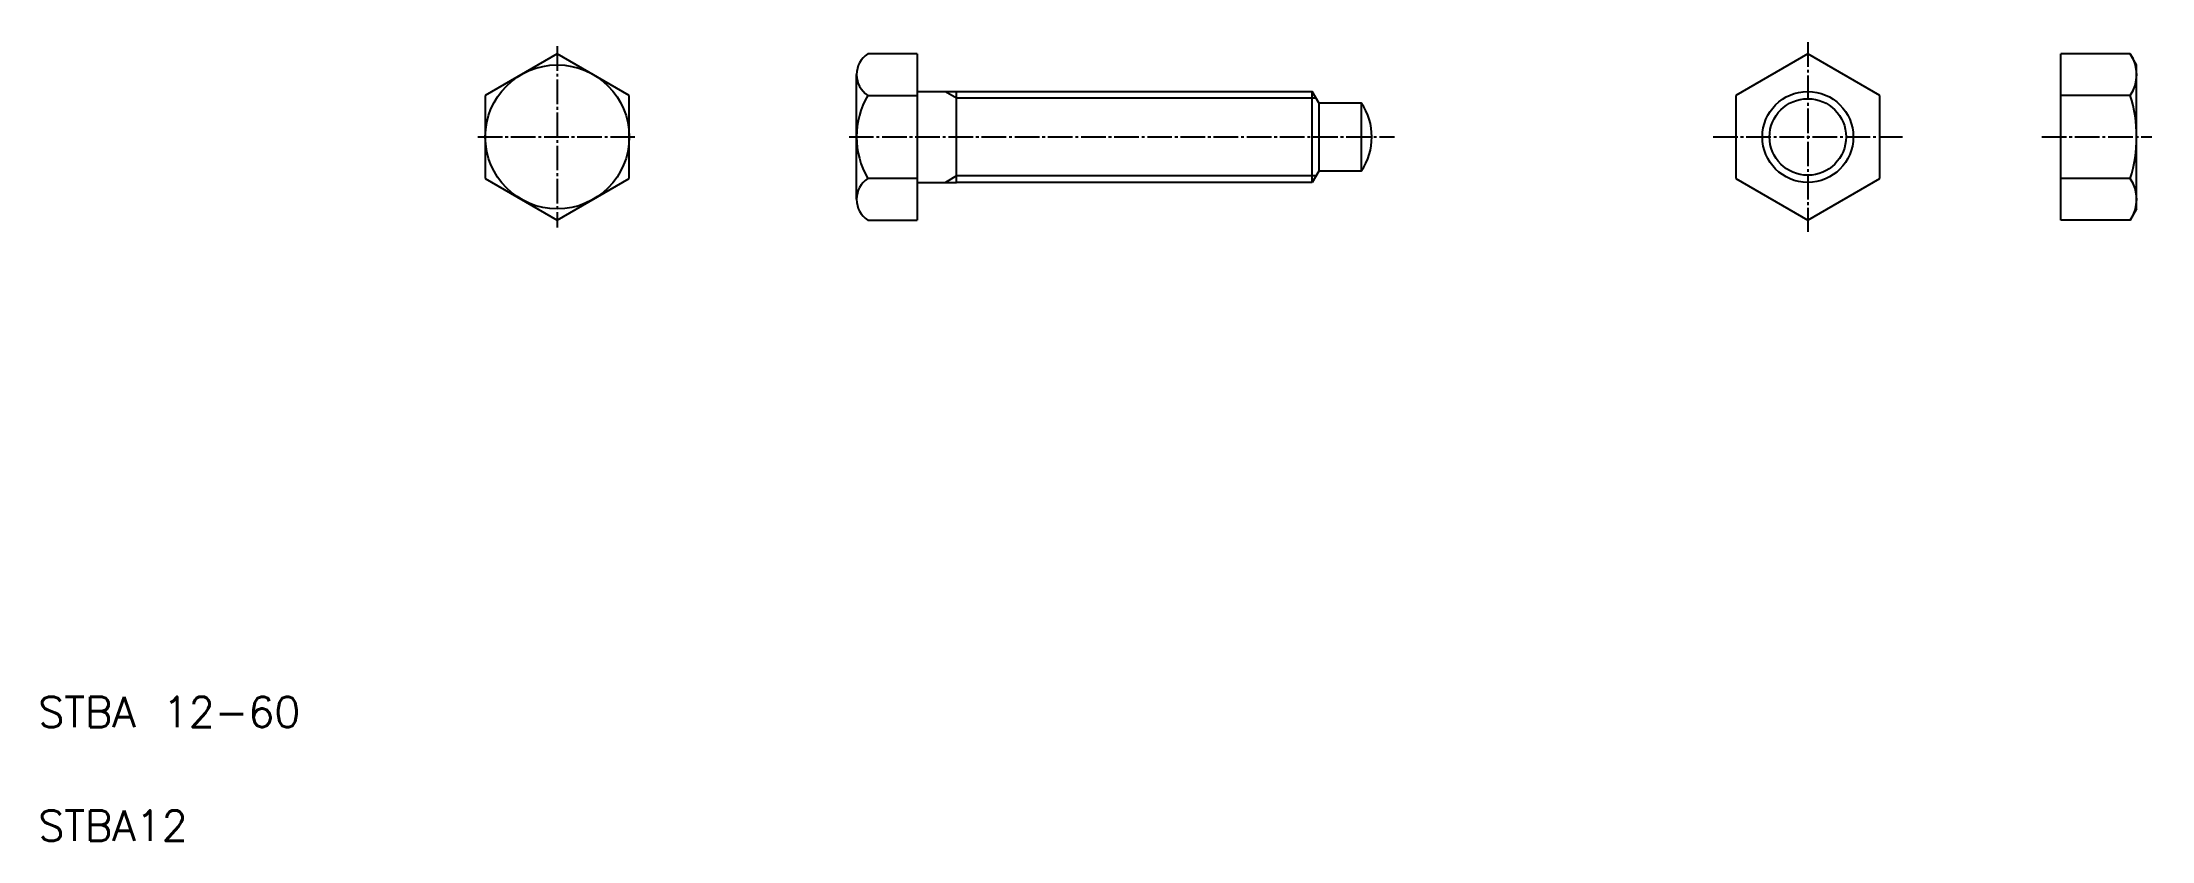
# Model space of a CAD drawing. Extents: x 11 to 289, y 10 to 115.
import ezdxf

# ---------------------------------------------------------------- set-up
doc = ezdxf.new("R2010")
doc.units = 0
doc.header["$LTSCALE"] = 0.25
doc.linetypes.add('CENTER', pattern=[17.5, 13, -1.5, 1.5, -1.5])
doc.layers.get('0').update_dxf_attribs({"linetype": 'CONTINUOUS'})
doc.layers.add('CENTER', color=1, linetype='CENTER')
doc.styles.get("Standard").update_dxf_attribs({"font": 'txt', "bigfont": 'BIGFONT'})

msp = doc.modelspace()

# ---------------------------------------------------------------- linework, layer by layer
for p, q in [((78.5, 113.84), (69, 108.36)), ((88, 108.36), (78.5, 113.84)), ((126, 113.84), (119.47, 113.84)), ((126, 113.84), (126, 91.9)), ((286.94, 112.37), (286.09, 113.84)), ((118, 94.64), (118, 111.1)), ((126, 108.87), (131.2, 108.87)), ((131.2, 108.87), (178.13, 108.87)), ((131.2, 96.87), (131.2, 108.87)), ((178.13, 96.87), (178.13, 108.87)), ((179, 107.37), (178.13, 108.87)), ((69, 108.36), (69, 97.39)), ((88, 97.39), (88, 108.36)), ((119.47, 108.36), (126, 108.36)), ((179, 107.37), (179, 98.37)), ((179, 107.37), (184.61, 107.37)), ((184.61, 107.37), (184.61, 98.37)), ((179, 98.37), (178.13, 96.87)), ((184.61, 98.37), (179, 98.37)), ((69, 97.39), (78.5, 91.9)), ((78.5, 91.9), (88, 97.39)), ((126, 97.39), (119.47, 97.39)), ((126, 96.87), (131.2, 96.87)), ((127.3, 96.87), (127.3, 96.87)), ((128.6, 96.87), (128.6, 96.87)), ((178.13, 96.87), (131.2, 96.87)), ((119.47, 91.9), (126, 91.9)), ((286.94, 93.37), (286.09, 91.9))]:
    msp.add_line(p, q)
at = {"color": 7, "linetype": 'CONTINUOUS'}
for p, q in [((243.54, 113.84), (234.04, 108.36)), ((253.04, 108.36), (243.54, 113.84)), ((276.94, 91.9), (276.94, 113.84)), ((286.09, 113.84), (276.94, 113.84)), ((286.94, 93.37), (286.94, 112.37)), ((234.04, 108.36), (234.04, 97.39)), ((253.04, 97.39), (253.04, 108.36)), ((286.09, 108.36), (276.94, 108.36)), ((234.04, 97.39), (243.54, 91.9)), ((243.54, 91.9), (253.04, 97.39)), ((286.09, 97.39), (276.94, 97.39)), ((286.09, 91.9), (276.94, 91.9))]:
    msp.add_line(p, q, dxfattribs=at)
at = {"color": 3}
for p, q in [((129.73, 108.87), (131.2, 108.02)), ((131.2, 108.02), (178.62, 108.02)), ((131.2, 97.72), (129.73, 96.87)), ((178.62, 97.72), (131.2, 97.72))]:
    msp.add_line(p, q, dxfattribs=at)
msp.add_circle((78.5, 102.87), 9.5)
at = {"color": 3, "linetype": 'CONTINUOUS'}
msp.add_circle((243.54, 102.87), 6, dxfattribs=at)
at = {"color": 7, "linetype": 'CONTINUOUS'}
msp.add_circle((243.54, 102.87), 5.05, dxfattribs=at)
for centre, radius, start, end in [((121.29, 111.1), 3.29, 123.6152, 236.3848), ((282.09, 111.1), 4.86, 325.6158, 34.3842), ((128.97, 102.87), 10.97, 149.9933, 210.0067), ((178, 102.87), 8, 325.7711, 34.2289), ((268.79, 102.87), 18.15, 342.4121, 17.5879), ((121.29, 94.64), 3.29, 123.6152, 236.3848), ((282.09, 94.64), 4.86, 325.6158, 34.3842)]:
    msp.add_arc(centre, radius, start, end)
at = {"layer": 'CENTER', "color": 1, "linetype": 'CENTER'}
for p, q in [((78.5, 114.84), (78.5, 90.9)), ((243.54, 115.37), (243.54, 90.37)), ((68, 102.87), (89, 102.87)), ((117, 102.87), (189, 102.87)), ((231.04, 102.87), (256.04, 102.87)), ((274.42, 102.87), (288.94, 102.87))]:
    msp.add_line(p, q, dxfattribs=at)

# ---------------------------------------------------------------- texts
for s, p in [('STBA 12-60', (10, 25)), ('STBA12', (10, 10))]:
    msp.add_text(s, height=4).set_placement(p)

doc.saveas('drawing.dxf')
